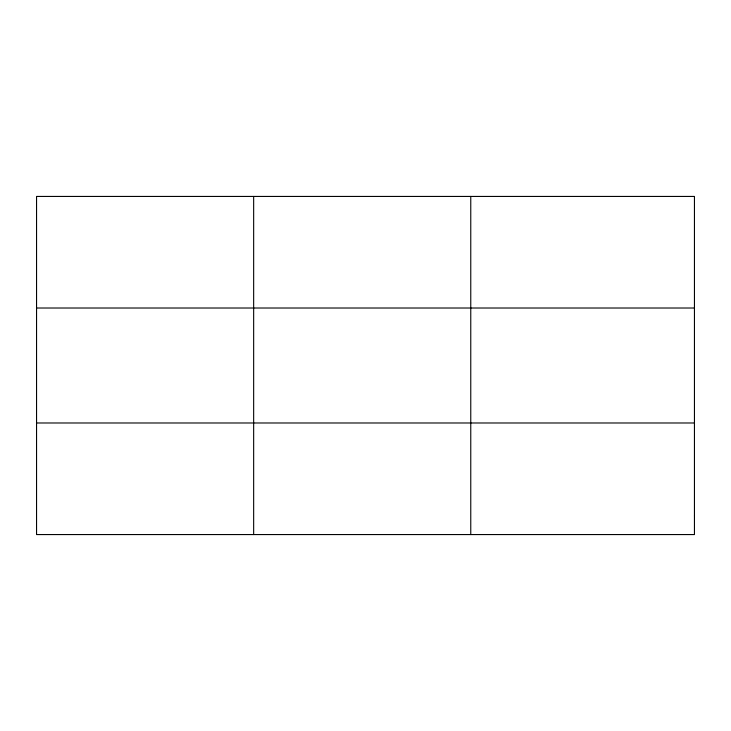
<?xml version="1.0" encoding="UTF-8"?>
<svg xmlns="http://www.w3.org/2000/svg" width="731" height="731" viewBox="0 0 731 731"><rect width="100%" height="100%" fill="white"/><g stroke="black" fill="none" stroke-linecap="round" stroke-linejoin="round"><path stroke-width="1.1" d="M253.657 196.438L253.657 534.562M470.764 196.438L470.764 534.562M36.55 308.016L694.45 308.016M36.55 422.984L694.45 422.984M694.45 515.958L694.45 534.562L36.55 534.562L36.55 196.438L694.45 196.438L694.45 515.958"/></g></svg>
